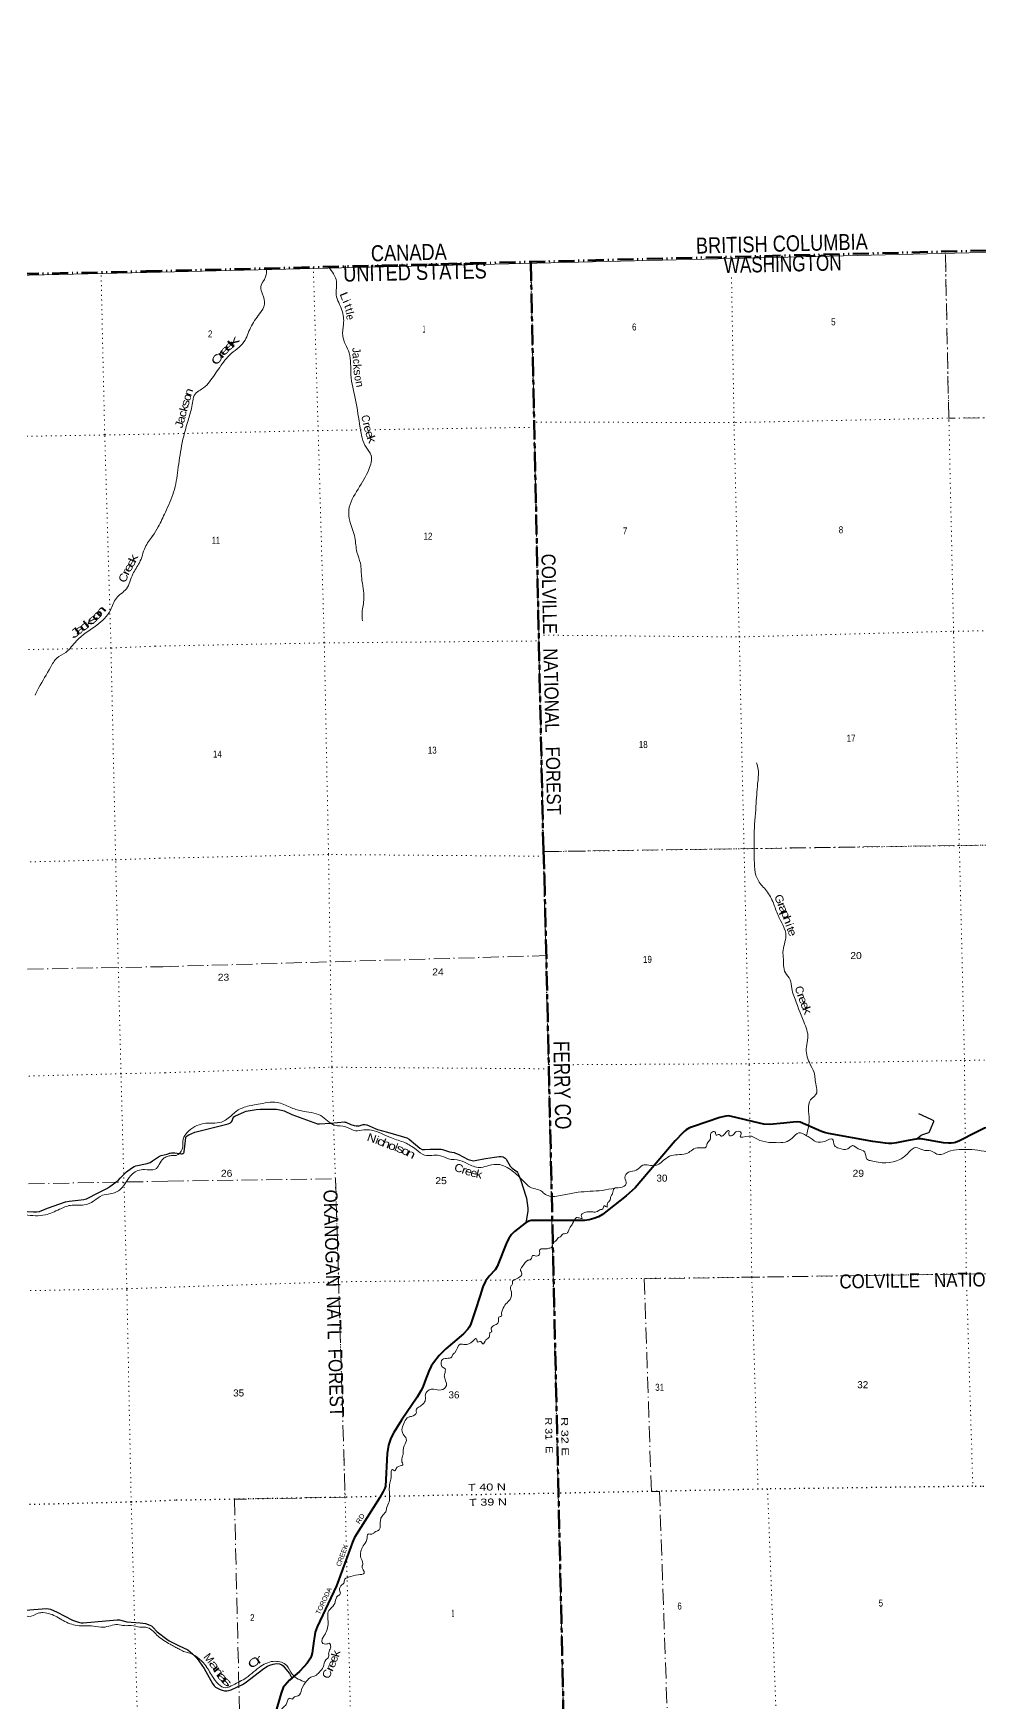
# Model space of a CAD drawing. Header units: feet. Extents: x 485078 to 733631, y 372822 to 564222.
# Drawn here: x 512571 to 536218, y 521886 to 563612 of the extents above; entities that cross this region are included whole.
import ezdxf
from ezdxf.enums import TextEntityAlignment as Align

# ---------------------------------------------------------------- set-up
doc = ezdxf.new("R2010")
doc.units = ezdxf.units.FT
doc.header["$LTSCALE"] = 80
for name, pattern in [('DASH_DOUBLE_DOT', [9.2, 5, -1.2, 0.3, -1.2, 0.3, -1.2]), ('DOT_DASHED', [7.7, 5, -1.2, 0.3, -1.2]), ('DOTTED', [1.5, 0.3, -1.2]), ('LONG_DASH_SHORT_DASH', [9.9, 6, -1.2, 1.5, -1.2])]:
    doc.linetypes.add(name, pattern=pattern)
for name, color, linetype, lineweight in [('10', 7, 'DASH_DOUBLE_DOT', 60), ('11', 7, 'LONG_DASH_SHORT_DASH', 60), ('26', 7, 'Continuous', 40), ('27', 7, 'Continuous', 25), ('29', 7, 'Continuous', 25), ('39', 7, 'Continuous', 13), ('4', 7, 'Continuous', 13), ('41', 7, 'Continuous', 13), ('44', 7, 'DOT_DASHED', 13), ('6', 7, 'DOTTED', 25), ('7', 7, 'DOTTED', 13)]:
    doc.layers.add(name, color=color, linetype=linetype, lineweight=lineweight)
doc.layers.add('12', color=7, linetype='Continuous')

msp = doc.modelspace()

# ---------------------------------------------------------------- linework, layer by layer
at = {"layer": '10'}
for p, q in [((515392.91, 557664.41), (545705.8, 558414.36)), ((485078.46, 557012.03), (515392.91, 557664.41))]:
    msp.add_line(p, q, dxfattribs=at)
at = {"layer": '11'}
msp.add_lwpolyline([(525000.62, 557902.11), (525315.81, 543201.61), (525343.31, 542543.98), (525884.67, 518742.78), (526023.76, 511798.26)], dxfattribs=at)
at = {"layer": '26'}
for points in [[(535798.79, 535972.85), (535717.34, 535931.38), (535615.99, 535887.04), (535570.66, 535874.67), (535506.78, 535868.49), (535442.9, 535868.49), (535315.14, 535878.8), (534801.01, 535968.49), (534758.77, 535975.71), (534722.69, 535976.84), (534671.19, 535974.67), (534433.16, 535939.38), (534142.26, 535881.65), (534021.06, 535864.37), (533942.75, 535862.3), (533868.11, 535868.94), (533545.86, 535909.34), (532445.23, 536115.29), (532339.57, 536138.6), (532264.03, 536164.19), (531731.93, 536394.17), (531676.05, 536402.52), (531562.33, 536394.88), (531324.8, 536373.22), (530964.57, 536337.57), (530825, 536342.73), (530715.79, 536369.53), (529985.01, 536545.33), (529932.74, 536555.1), (529877.1, 536548.92), (529729.64, 536512.99), (529066.49, 536287.75), (528966.3, 536252), (528887.99, 536206.64), (528838.54, 536165.4), (528803.02, 536127.72), (528609.51, 535925.4), (527606.61, 534754.9), (527386.95, 534549.74), (526795.88, 534086.06), (526695.47, 534029.26), (526581.06, 533984.2), (526456.43, 533950.91), (526350.34, 533938.49), (525013.98, 533936.74), (524950.1, 533924.11), (524864.63, 533871.34), (524596.57, 533664.65), (524517.37, 533585.95), (524451.43, 533491.11), (524403.01, 533399.62), (524160.88, 532783.87), (524111.92, 532704.7), (523963.47, 532546.28), (523868.27, 532416.85), (523802.19, 532282.27), (523736.31, 532065.78), (523609.21, 531682.61)], [(538304.29, 536025.49), (537965.12, 536109.71), (537910.52, 536121.06), (537830.8, 536129.6), (537520.09, 536123.83), (537355.17, 536122.08), (537275.84, 536129.3), (537214.55, 536146.55), (537012.86, 536204.91), (536646.31, 536274.66), (536576.34, 536284.17), (536511.34, 536283.95), (536452.61, 536274.66), (536403.16, 536264.37), (536341.46, 536242.37), (536039.23, 536095.28), (535798.79, 535972.85)], [(523609.21, 531682.61), (523492.88, 531331.91), (523458.21, 531268.37), (523425.24, 531223.01), (523316.27, 531105.85), (522877.89, 530729.93), (522765.83, 530620.93), (522707.63, 530558.69), (522568.01, 530377.63), (522514.43, 530299.27), (522451.33, 530170.31), (522352.31, 529916.36), (522306.3, 529773.49), (522256.85, 529678.64), (522162.95, 529517.96), (521769.1, 528945.21), (521576.84, 528635.32), (521506.77, 528499.23), (521445.48, 528322.09), (521411.55, 528116.72), (521368.55, 527300.17), (521352.23, 527243.53), (521314.32, 527162.94), (521226.18, 527012.49), (520694.88, 526173.4), (520599.55, 526009.63), (520546.51, 525892.98), (520505.89, 525778.1), (520146.79, 524805.93), (519666.62, 523779.53), (519615.8, 523650.34), (519592.43, 523527.98), (519580.24, 523432.78), (519537.45, 523123.96), (519522.37, 523066.11), (519497.65, 522996), (519416.12, 522873.35), (519332.79, 522777.44), (519222.87, 522662.95), (518971.26, 522446.66), (518854.25, 522315.53), (518815.57, 522259.9), (518761.46, 522120.43), (518562.82, 521438.55)]]:
    msp.add_lwpolyline(points, dxfattribs=at)
at = {"layer": '29'}
for points in [[(515911.72, 535596.1), (515952.52, 535611.42), (515973.13, 535618.29), (515990.3, 535620.9), (516024.13, 535627.3), (516066.65, 535630.52), (516108.29, 535628.9), (516273.27, 535606.2), (516285.8, 535606.21), (516302.61, 535609.67), (516313.03, 535614.22), (516321.03, 535620.1), (516330.9, 535632.65), (516335.45, 535642.53), (516341.05, 535660.95), (516349.71, 535723.52), (516378.09, 536015.16), (516390.17, 536037.04), (516411.52, 536054.13), (516457.63, 536080.06), (516603.71, 536143.88), (516668.2, 536164.89), (517438.67, 536353.29), (517481.38, 536372.52), (517498.8, 536382.69), (517524.09, 536406.71), (517536.9, 536430.22), (517563.12, 536499.66), (517579.61, 536526.38), (517605.24, 536543.47), (517849.02, 536657.34), (517888.19, 536670.62), (517937.3, 536681.3), (518139.14, 536708.11), (518236.27, 536717.63), (518490.63, 536724.29), (518646.27, 536717.63), (518770.2, 536698.01), (518840.6, 536674.89), (519027.31, 536584.24), (519666.9, 536356.27), (519693.71, 536351.16), (519720.4, 536350.09), (519992.12, 536371.69), (520347.41, 536400.1), (520362.11, 536399.24), (520380.26, 536394.96), (520500.29, 536339.88), (520583.67, 536310.02), (520636.56, 536301.39), (520657.87, 536299.87), (520686.17, 536301.47), (520711.25, 536305.22), (520813.72, 536338.81), (520852.73, 536337.8), (520899.71, 536329.25), (520962.07, 536302.69), (521108.99, 536233.09), (521174.22, 536211.86), (521422.34, 536142.26), (521906.48, 536000.7), (521959.96, 535971.34), (522118.19, 535833.11), (522229.03, 535746.97), (522288.82, 535714.91), (522343.28, 535709.57), (522490.53, 535720.64), (522757.52, 535716.21), (522792.79, 535710.64), (522847.25, 535696.75), (522967.07, 535653.58), (523087.48, 535633.71), (523122.72, 535619.83), (523188.75, 535591.3), (523433.98, 535465.07), (523533.79, 535432.86), (523573.3, 535431.78), (523614.58, 535433.91), (523868.32, 535483.63), (524210.9, 535539.95), (524264.12, 535539.7), (524311.1, 535524.74), (524360.21, 535496.96), (524386.31, 535466.24), (524488.98, 535291.47), (524533.18, 535244.81), (524649.42, 535158.76), (524665.58, 535140.11), (524689.07, 535101.64), (524755.07, 534937.63), (524878.31, 534549.38), (524890.87, 534497.98), (524925.07, 534241.73), (524925.04, 534171.04), (524876.78, 533880.71)], [(534636.28, 535973.2), (534758.82, 536067.91), (534798.03, 536082.97), (534923.41, 536127.18), (534951.79, 536140.67), (534962.47, 536155.63), (534984.76, 536191.56), (535077.78, 536414.19), (535077.78, 536424.88), (535070.84, 536430.33), (535011.57, 536460.93), (534695.24, 536603.29)], [(512266.98, 534174.39), (512572.86, 534154.45), (512647.3, 534157.12), (512720.6, 534164), (512920.5, 534243.18), (513371.11, 534402.37), (513464.08, 534421.57), (513687.96, 534445.38), (513829.21, 534461.96), (513897.93, 534480.3), (513951.45, 534502.92), (514156.97, 534613.13), (514408.57, 534741.1), (514484.3, 534787.43), (514686.67, 534940.8), (514743.12, 534997.15), (514895.61, 535156.37), (515020.28, 535245.83), (515088.99, 535283.66), (515130.63, 535299.96), (515410.13, 535364.12), (515485.25, 535389.09), (515546.1, 535425.41), (515721.17, 535542.65), (515760.11, 535560.99), (515911.72, 535596.1)], [(512165.08, 524183.43), (512897.92, 524234.69), (512949.64, 524230.43), (512995.45, 524221.26), (513165.07, 524146.64), (513550.32, 523947.25), (513698.64, 523893.51), (513765.06, 523882.05), (513812.97, 523877.26), (514662.94, 523958.82), (514725.14, 523954.86), (514906.31, 523908.41), (515236.7, 523879.18), (515375.29, 523859.12), (515478.74, 523824.68), (515521.89, 523801.82), (515558.54, 523769.73), (515666.96, 523659.06), (515904.4, 523470.62), (515961.67, 523430.51), (516198.95, 523315.19)], [(516198.95, 523315.19), (516429.23, 523204.34), (516551.09, 523106.57), (516662.19, 522986.87), (516841.25, 522735.54), (517047.05, 522363.81), (517086.04, 522304.16), (517123.41, 522273.17), (517240.2, 522213.86), (517291.05, 522193.04), (517349.78, 522183.42), (517406.37, 522178.09), (517452.28, 522187.7), (517515.31, 522207.65), (517793.97, 522337.28), (517865.63, 522379.3), (518333.33, 522742.16), (518423.94, 522794.59), (518477.33, 522818.09), (518560.62, 522850.15), (518644.31, 522860.18), (518720.78, 522854.42), (518780.58, 522828.78), (518814.74, 522801), (518848.55, 522761.04), (518925.23, 522670.35), (518968.5, 522610.81), (519028.05, 522495.48)]]:
    msp.add_lwpolyline(points, dxfattribs=at)
at = {"layer": '39'}
for points in [[(518395.42, 557737.74), (518373.37, 557523.48), (518252.98, 557281.18), (518294.99, 557090.04), (518348.77, 556842.56), (518224.22, 556604.18), (517995.71, 556253.53), (517833.98, 555902.75), (517469.47, 555566.46), (517322.75, 555394.26), (517072.12, 555038.94), (516776, 554716.74), (516641.06, 554625.86), (516529.64, 554284.6), (516436.65, 553935.77), (516274.99, 553305.62), (516181.49, 552697.64), (516076.22, 552146.01), (515868.39, 551642.09), (515688.93, 551274.61), (515549.62, 551046.07)], [(519944.48, 557776.36), (520145.34, 557405.74), (520140.83, 557075.62), (520281.59, 556690.91), (520322.16, 556341.82), (520302.44, 556047.71), (520460.56, 555623.01), (520504.84, 555077.65), (520618.16, 554455.3), (520737.88, 553752.15), (520887.73, 553264.45), (521010.97, 553063.47), (520954.43, 552713.65), (520685.52, 552222.17), (520454.01, 551697.33), (520480.5, 551414.65), (520603.65, 551009.2), (520656.82, 550644.27), (520741.88, 550365.28), (520775.01, 549993.71), (520832.32, 549487.19), (520785.95, 549135.64), (520794.13, 548925.32)], [(515551.03, 551048.38), (515364.66, 550762.28), (515219.97, 550378.06), (515056.61, 550098.68), (514893.38, 549728.19), (514643.93, 549495.31), (514499.3, 549194.12), (514154.02, 548821.21), (513645.42, 548424.08), (513379.02, 548138.14), (513157.85, 547993.03), (512997.33, 547764.35), (512707.84, 547257.12), (512611.18, 547066.45)], [(530645.8, 545375.11), (530684.39, 545209.66), (530670.36, 544859.02), (530628.36, 544288.95), (530582.24, 543583.12), (530586.21, 543032.57), (530688.94, 542426.11), (530892.46, 542178.82), (531063.32, 541871.9), (531181.49, 541567.53), (531376.64, 541052.77), (531303.74, 540639.73), (531311.4, 540516.45), (531363.2, 540129.22), (531483.59, 539956.51), (531522.33, 539738.96), (531576.36, 539552.22), (531823.88, 538907.35), (531926.82, 538501.33), (531890.87, 538277.61), (531963.13, 537882.86), (532079.64, 537635.13), (532129.73, 537306.56), (532149.03, 537130.98), (531994.34, 536954.5), (531960.08, 536465.63), (531927.04, 536211.63), (531890.15, 536053.13)], [(515913.79, 535539.45), (515817, 535482.8), (515614.88, 535216.65), (515343.85, 535212.07), (515046.95, 535103.59), (514750.49, 534719.72), (514490.23, 534602.01), (514296.81, 534566.92), (514079.59, 534425.95), (513837.1, 534326.9), (513495.44, 534314.52), (513220.54, 534216.7), (512869.71, 534078.55), (512369, 534076.43), (511577.22, 534134.4), (511166.85, 534144.06), (510932.09, 534215.61), (510611.04, 534272.58), (510159.51, 534285.88), (509799.32, 534372.28), (509362.8, 534691.71), (508843.86, 535073.93), (508756.97, 535154.84), (508440.78, 535177.51), (508297.67, 535410.94), (508225.23, 535565.1), (508040.68, 535582.88), (507760.14, 535466.69), (507540.57, 535682.06), (507523.94, 535872.01), (507418.51, 535966.63), (507234.93, 536028.98), (506810.91, 536247.47), (506562.87, 536383.18), (506382.19, 536494.2), (506055.49, 536789.98), (505576.52, 537193.43), (505470.56, 537310.32), (505297.81, 537342.56), (505043.32, 537494.3), (504778.67, 537647.83), (504584.21, 537742.31), (504296.01, 537864.89), (504143.97, 537962.43), (504035.93, 538338.47), (503890.51, 538583.99), (503444.93, 539115.83), (503244.75, 539281.05), (502831.49, 539301.35), (502512.4, 539190.3), (502156.01, 539286.91), (501698.34, 539474.21), (501522.61, 539546.88), (501300.95, 539679.17), (500983.95, 539736.25), (500742.15, 539778.95), (500438.05, 539803.94), (499892.13, 540043.76), (499601.87, 540253.36), (499526.86, 540259.63)], [(543931.62, 537534.56), (543814.92, 537460.04), (543488.76, 537473.05), (543177.14, 537334.64), (542997.78, 537171.64), (542823.68, 536828.6), (542822.94, 536646.38), (542938.49, 536293.35), (542659.87, 536133.6), (542096.73, 536016.4), (541692.45, 535725.54), (541499.34, 535547.98), (541172.46, 535516.43), (540888.98, 535453.73), (540657.06, 535358.07), (540485.6, 535201.36), (540209.58, 535298.8), (540014.6, 535323.64), (539675.58, 535291.75), (539337.6, 535363.13), (539109.63, 535546.97), (539029.06, 535534.56), (538837.39, 535446.11), (538566.29, 535444.49), (538383.74, 535528.39), (538231.34, 535550.38), (538120.98, 535587.74), (537952.58, 535603.21), (537817.6, 535652.01), (537678.09, 535648.05), (537560.9, 535711.54), (537363.53, 535679.62), (537105.46, 535716.83), (536954, 535706.46), (536711.61, 535622.65), (536519.07, 535633.38), (536329.85, 535668.5), (535709.4, 535711.63), (535421.77, 535652.85), (535205.25, 535583.95), (534996.12, 535677.21), (534797.16, 535699.91), (534627.33, 535763.92), (534450.82, 535641.49), (534225.43, 535460.99), (533485.62, 535433.92), (533401.49, 535474.04), (533345.79, 535648.59), (533185.61, 535729.08), (533045.7, 535808.11), (532922.59, 535727.69), (532699.48, 535745.65), (532592.28, 535813.46), (532543.18, 535969.98), (532364.43, 535924.42), (532132.27, 535905.68), (531930.17, 536035.59), (531891.22, 536052.7)], [(527101.06, 534747.6), (526787.36, 534691.13), (526181.71, 534643.57), (525835.55, 534579.09), (525470.2, 534548.47), (525338.91, 534609.53), (525241.52, 534687.75), (525074.19, 534735.64), (524719.88, 535019.13), (524572.36, 535150.59), (524225.05, 535333.06), (523950.44, 535313.12), (523759.62, 535265.19), (523453.92, 535339.51), (523228.44, 535438.39), (522941.89, 535480.87), (522716.82, 535565.58), (522348.44, 535569.3), (522133.85, 535711), (521853.62, 535883.23), (521520.33, 536001.31), (521018.95, 536193.58), (520826.53, 536200.26), (520622.74, 536180.31), (520372.88, 536282.54), (520102.68, 536319.41), (519751.63, 536560.49), (519272.78, 536674.44), (518988.73, 536769.63), (518661.51, 536887.88), (518185.31, 536841.98), (517837.43, 536767.32), (517642.61, 536669.29), (517531.61, 536572.72), (517269.55, 536396.92), (516823.45, 536359.96), (516415.19, 536135.8), (516311.92, 535971.59), (516290.2, 535718.1), (516135.78, 535566.01), (516015.14, 535558.77), (515913.79, 535539.45)], [(531891.22, 536052.7), (531696.72, 536130.19), (531536.75, 535996.08), (531359.53, 535897.92), (531133.32, 535883.4), (530948.98, 535890.32), (530663.38, 535969.27), (530450.69, 536046.23), (530232.45, 536035.99), (530262.08, 536129.96), (530149.76, 536165.24), (530057.22, 536077.58), (529962.43, 536066.79), (529952.81, 536187.99), (529847.96, 536106.06), (529758.58, 536048.86), (529712.98, 536086.03), (529636.5, 536071.72), (529603.69, 536155.81), (529511.4, 536128.9), (529483.84, 535964.13), (529408.01, 535858.73), (529386.18, 535775.11), (529212.71, 535756.01), (529040.26, 535702.53), (528917.16, 535622.11), (528518.26, 535562.2), (528339.2, 535457.92), (528108.81, 535309.66), (527803.04, 535317.18), (527636.64, 535195.04), (527443.73, 535149.07), (527354.82, 535006.86), (527387.38, 534862.02), (527232.58, 534758.43), (527085.46, 534738.06), (527042.69, 534609.3), (527000.34, 534535.21), (526988.68, 534449.85), (526914.63, 534352.6), (526906.89, 534271.4), (526835.12, 534303.78), (526800.97, 534225.88), (526746.74, 534212.2), (526665.21, 534163.32), (526548.24, 534149.88), (526286.47, 534106.01), (526259.58, 534056.66), (526281.81, 533988.45), (526236.98, 533992.87), (526145.29, 534009.77), (526046.79, 533860.31), (525988.68, 533771.61), (525948.36, 533697.59), (525908.15, 533619.51), (525783.62, 533587.64), (525746.81, 533531.93), (525696.74, 533514.31), (525620.61, 533419.03), (525569.05, 533383.15), (525515.93, 533262.19), (525429.64, 533237.47), (525387.48, 533226.16), (525312.56, 533228.08), (525230.19, 533207.52), (525221.2, 533099.97), (525139.79, 533047.04), (525046.31, 533060.59), (525004.49, 532968.3), (524930.4, 532941.9), (524863.13, 532889.38), (524783.44, 532777.8), (524744.89, 532711.92), (524776.34, 532605.51), (524624.39, 532473.66), (524547.13, 532416.8), (524543.02, 532349.88), (524504.12, 532296.14), (524516.3, 532156.79), (524483.5, 531963.53), (524381.45, 531855.36), (524296.75, 531707.2), (524271.7, 531595.14), (524269.08, 531546.48), (524200.99, 531522.27), (524192.59, 531463.33), (524179.08, 531371.84), (524077.69, 531310.25), (524011.55, 531219.3), (524027.06, 531173.17), (523973.66, 531131.17)], [(523973.66, 531131.17), (523958.6, 531023.44), (523881.76, 530952.43), (523799.69, 530852.92), (523732.92, 530921.89), (523675, 530895.95), (523644.26, 530978.08), (523548.87, 530918.69), (523355.01, 530836.25), (523237.45, 530843.04), (523101.96, 530632.7), (523043.08, 530570.29), (523024.16, 530525.22), (522897.68, 530491.26), (522771.84, 530435.05), (522817.49, 530258.19), (522846.09, 530248.88), (522857.49, 530135.83), (522839.7, 530052.32), (522891.34, 529808.82), (522760.92, 529701.87), (522511.53, 529719.09), (522367.55, 529591.51), (522365.74, 529445.69), (522317.56, 529363.35), (522214.86, 529277.43), (522138.26, 529198.32), (522143.96, 529141.8), (522017.4, 529041.03), (521941.92, 529021.93), (521845.41, 528901.22), (521807.79, 528597.79), (521890.07, 528482.71), (521838.61, 528305.11), (521813.21, 528205.19), (521808.55, 528087.64), (521774.52, 527936.86), (521799.95, 527828.26), (521658.06, 527767.55), (521597.81, 527682.83), (521542.4, 527709.6), (521512.58, 527552.87), (521488.54, 527406.43), (521465.09, 527239.75), (521460.64, 526907.61), (521398.66, 526743.89), (521374.92, 526656.16), (521283.03, 526546.26), (521237.09, 526318.21), (521231.37, 526237.07), (521090.67, 526135.9), (521031.08, 526097.77), (520937.95, 526099.17), (520903.57, 525960.53), (520809.05, 525801.96), (520748.07, 525535.02), (520796.57, 525398.73), (520802.63, 525330.07), (520789.24, 525303.37), (520841.07, 525122.64), (520684.44, 525081.75), (520441.46, 525018.17), (520342.26, 524950.57), (520339.93, 524891.8), (520282.96, 524833.49), (520224.07, 524702.25), (520241.12, 524603.54), (520171.9, 524548.94), (520115.33, 524407.64), (520024.56, 524259.3), (519955.87, 524186.49), (519936.45, 523882.27), (519840.49, 523565.75), (519790.35, 523481.32), (519789.02, 523388.16), (519903.43, 523350.91), (519980.08, 523359.16), (519982.22, 523355.17), (519997.37, 523252.36), (519950.32, 523131.57), (519947.27, 523028.24), (519880.66, 522953.47), (519811, 522775.36), (519711.8, 522638.93), (519615.04, 522557.22), (519506.81, 522521.76), (519402.2, 522431.74), (519275.09, 522211.51), (519190.57, 522057.27), (519122.24, 522041.16), (519045.29, 521974.2)], [(499495.86, 526851.59), (499689.76, 526866.44), (499799.76, 526749.64), (499974.77, 526707.34), (500100.24, 526621.29), (500260.87, 526673.81), (500453.99, 526635.99), (500756.85, 526663.62), (501200.87, 526625.84), (501458.65, 526591.62), (501664.81, 526515.65), (501847.52, 526404.68), (502114.49, 526324.11), (502340.92, 526246.6), (502493.49, 526126.8), (502664.97, 525977.08), (503075.03, 525835.2), (503259.71, 525726.3), (503454.22, 525629.79), (503613.71, 525473.71), (503902.39, 525330.89), (504399.78, 525089.89), (504590.88, 525052.02), (505032.92, 525012.17), (505260.89, 524869.9), (505407.91, 524727.69), (505595.06, 524685.68), (505785.28, 524599.19), (506112.69, 524615.27), (506272.87, 524515.9), (506516.78, 524469.19), (506700.93, 524297.5), (506902.72, 524320.65), (507173.18, 524349.51), (507451.55, 524214.55), (507848.87, 524183.73), (508170.35, 524108.54), (508366.65, 524107.25), (508604.3, 524068.49), (508758.89, 523948.73), (509088.22, 523883.86), (509400.27, 523865.14), (509618.56, 523789.46), (509773.69, 523732.49), (510129.32, 523753.31), (510403.8, 523697.22), (510889.43, 523696.91), (511160.42, 523788.56), (511283.98, 523868.52), (511454.91, 523828.13), (511605.65, 523785.23), (511648.23, 523867.27), (511706.84, 523955.77), (511989.09, 523999.1), (512302.89, 524077.62), (512453.59, 524036.74), (512690.92, 524119.88), (512816.44, 524134.37), (512995.08, 524100.56), (513318.56, 523936.31), (513661.35, 523810.71), (514071.88, 523798.75), (514321.43, 523770.41), (514673.93, 523837.72), (514852.65, 523809.68), (515016.55, 523809.62), (515233.89, 523774.42), (515428.5, 523758.91), (515690.55, 523544.58), (515986.68, 523343.22), (516101.33, 523277.52), (516202.12, 523227.73)], [(519379.4, 522393.6), (519037.16, 522597.51), (518900.41, 522812.48), (518610.85, 522918.7), (518258.56, 522797.99), (517891.79, 522508.28), (517558.8, 522324.8), (517377.7, 522258.89), (517047.82, 522537), (516854.22, 522836.62), (516445.65, 523131.31), (516325.29, 523164.34), (516202.12, 523227.73)], [(519045.29, 521974.2), (518959.78, 521992.01), (518887.33, 521840.15), (518806.74, 521758.9), (518731.5, 521633.27), (518701.09, 521427.94), (518652.25, 521299.01), (518467.83, 521170.28), (518287.33, 520976.88), (518165.35, 520858.02), (518063.1, 520618.25), (517957.87, 520341.96), (517697.04, 519781.87), (517621.27, 519674.45), (517736.01, 519487.4), (517862.3, 519389.76), (517897.78, 519283.47), (517904.02, 519208.74), (517991.13, 519205.14), (518071.35, 519160.85), (518120.27, 519079.23), (518211.12, 518948.2), (518244.4, 518779.08), (518216.72, 518618.36), (518183.58, 518437.24), (518131.53, 518348.71), (518088.58, 518226.02), (518175.2, 518032.1), (518177.43, 517886.4), (518104.08, 517627.21), (518007.38, 517543.49), (517996.54, 517429.81), (517919.35, 517370.93), (518023.98, 517183.6), (518157.46, 517047.7), (518092.45, 516918.31), (518113.01, 516837.91), (518142.85, 516786.12), (518081.01, 516756.02), (518040.49, 516619.23), (518115.94, 516530.27), (518075.56, 516458.27), (518077.56, 516320.66), (518217.53, 516239.6), (518304.82, 516229.93), (518310.99, 516088.39), (518244.73, 516001.48), (518203.99, 515941.62), (518117.17, 515935.11), (518035.51, 515821.44), (517894.51, 515799.22), (517840.8, 515698.49), (517949.32, 515239.99), (517910.81, 514965.59), (518008.74, 514869.17), (518015.99, 514828.88), (518100.12, 514719.92), (518115.02, 514556.36), (518243.62, 514379.83), (518319.6, 514272.67), (518362.76, 514180.76), (518312.08, 514114.54), (518302.43, 513960.41), (518425.5, 513834.33), (518385.89, 513736.03), (518267.06, 513578.8), (518161.36, 513387.52), (518014.35, 513294.27), (517940.24, 513130.21), (517887.3, 513072.02), (517805.7, 512956.33), (517780.77, 512840.23), (517823, 512503.34), (517784.28, 512374.69), (517652.91, 512300.11), (517629.88, 512188.11), (517570.29, 512149.97), (517505.42, 512154.21), (517392.65, 511997.14), (517294.1, 511907.29), (517244.25, 511743.92), (517160.04, 511648.4), (516864.8, 511710.88), (516808.25, 511707.25), (516671.75, 511578.81)]]:
    msp.add_spline(points, degree=3, dxfattribs=at)
at = {"layer": '4'}
msp.add_lwpolyline([(727552.54, 563611.91), (733631.22, 379550.22), (703073.68, 378562.1), (672514.8, 377616.02), (641954.65, 376711.97), (611393.28, 375849.96), (580830.76, 375029.99), (550267.15, 374252.07), (519702.48, 373516.18), (489136.84, 372822.34), (485083.98, 556942.67), (515396.36, 557630.76), (545707.77, 558360.55), (576018.15, 559132.03), (606327.43, 559945.21), (636635.58, 560800.08), (666942.51, 561696.64), (697248.19, 562634.88)], close=True, dxfattribs=at)
msp.add_lwpolyline([(727552.54, 563611.91), (733631.22, 379550.22), (703073.68, 378562.1), (672514.8, 377616.02), (641954.65, 376711.97), (611393.28, 375849.96), (580830.76, 375029.99), (550267.15, 374252.07), (519702.48, 373516.18), (489136.84, 372822.34), (485083.98, 556942.67), (515396.36, 557630.76), (545707.77, 558360.55), (576018.15, 559132.03), (606327.43, 559945.21), (636635.58, 560800.08), (666942.51, 561696.64), (697248.19, 562634.88)], close=True, dxfattribs=at)
at = {"layer": '44'}
msp.add_line((515802.12, 540281.98), (525388.46, 540558.96), dxfattribs=at)
for points in [[(526023.76, 511798.26), (525879.42, 518756.81), (525318.63, 543171.08), (525199.49, 548573.15), (525000.62, 557902.11)], [(525317.63, 543158.01), (538304.62, 543349.72), (538064.36, 554024.46), (535449.06, 553992.45), (535360.58, 558158.42)], [(515927.55, 534919.36), (509411.74, 534797.84), (509341.15, 540164.05), (515802.12, 540281.98)], [(515927.55, 534919.36), (520122.3, 534977.28), (520360.62, 527020.13), (517595.01, 526969.22), (517860.43, 515902.51), (516373.35, 515858.35)], [(520613.76, 511670.05), (520550.23, 518642.61), (525878.43, 518748.65), (528509.47, 518793.3), (528218.39, 527164.51), (528014.44, 527166.16), (527837.5, 532480.49), (541282.2, 532678.48), (541359.5, 527387.29), (541592.78, 527392.44), (541598.81, 527381.57), (541764.22, 518997.42), (546679.59, 519118.3)]]:
    msp.add_lwpolyline(points, dxfattribs=at)
at = {"layer": '6'}
for points in [[(526023.76, 511798.26), (525934.58, 516098.41), (525824.18, 521372.57), (525692.07, 527122.38), (525565.98, 532468.96), (525452.82, 537729.3), (525450.56, 537828.88), (525322.41, 543043.69), (525317.63, 543158.01), (525315.81, 543201.61), (525200.71, 548569.87), (525087.02, 553798.65), (525086.56, 553893.63), (525000.62, 557902.11)], [(546471.12, 527536.43), (541592.78, 527392.44), (541359.5, 527387.29), (536253.43, 527284.92), (536048.81, 527293.28), (530919.26, 527224.64), (530682.71, 527217.92), (525694.48, 527118.76), (520360.62, 527020.13), (516114.11, 526942.33)], [(516114.11, 526942.33), (515014.36, 526897.64), (509600.89, 526761.68), (504235.39, 526651.18), (498970.8, 526551.25), (494176.05, 526434.41)]]:
    msp.add_lwpolyline(points, dxfattribs=at)
at = {"layer": '7'}
for p, q in [((530011.38, 557921.46), (530009.59, 558026.03)), ((525089.32, 553765.34), (521070.23, 553704.73)), ((535898.7, 532196.3), (536048.81, 527293.28))]:
    msp.add_line(p, q, dxfattribs=at)
for points in [[(535360.58, 558158.42), (535451.32, 553936.91), (535567.92, 548638.06), (535712.81, 543271.19), (535840.59, 537936.22), (535886.86, 532599.28), (535888.36, 532548.22)], [(515417.48, 511548.15), (515286.49, 515829.43), (515179.73, 521187.22), (515014.36, 526897.64), (514906.47, 532230.79), (514759.15, 537605.51), (514626.61, 542954.26), (514509.56, 548246.69), (514353.23, 553574.61), (514261.24, 557640.06)], [(519566.66, 557767.67), (519687.67, 553683.88), (519840.19, 548402.25), (519947.21, 543084.91), (520029.91, 537768.91), (520197.95, 532407.28), (520360.62, 527020.13), (520390.8, 525813.5)], [(530682.71, 527217.92), (530523.99, 532520.7), (530457, 537836.07), (530332.13, 543232.29), (530211.02, 548524.5), (530080.52, 553883.68), (530017.54, 557561.81)], [(539926.23, 554051.62), (535419.33, 553992.68), (530080.52, 553883.68), (525086.56, 553893.63)], [(493652.44, 553114.73), (498396.97, 553216.17), (503741.1, 553374.74), (509046.04, 553479.71), (514353.23, 553574.61), (515490.82, 553592.19)], [(520773.4, 553700.25), (519687.67, 553683.88), (515490.82, 553592.19)], [(525200.71, 548569.87), (530211.02, 548524.5), (535561.02, 548666.21), (540815.69, 548746.51), (541858.9, 548771.01)], [(515614.72, 548294.53), (514509.56, 548246.69), (509127.59, 548147.94), (503834.41, 548059.46), (498489, 548040.58), (493746.18, 547781.23)], [(515614.72, 548294.53), (519838.93, 548375.89), (525203.82, 548424.67)], [(541023.01, 543421.65), (540935.14, 543419.4), (535712.52, 543308.69), (530330.93, 543229.87), (525317.63, 543158.01)], [(493897.75, 542484.52), (498547.18, 542584.72), (498632.21, 542582.74), (503916.3, 542713.52), (509164.85, 542815.57), (509251.66, 542823.76), (514626.61, 542954.26), (515738.7, 542993.95)], [(525322.41, 543043.69), (519947.21, 543084.91), (515738.7, 542993.95)], [(525450.56, 537828.88), (530454.39, 537856.24), (535840.59, 537936.22), (541094.55, 538040.79), (543351.48, 538113.14)], [(515864.15, 537629.76), (514759.15, 537605.51), (509374.96, 537471.31), (503999.97, 537377.76), (498725.99, 537247.22), (493977.42, 537145.68)], [(515864.15, 537629.76), (520029.91, 537768.91), (525452.82, 537729.3)], [(546339.1, 532867.33), (541282.2, 532678.48), (535885.65, 532599.28), (530534.85, 532519.49), (525573.22, 532464.13), (520194.33, 532404.86), (515989.51, 532270.04)], [(494070.33, 531761.54), (498869.08, 531880.5), (504119.79, 531967.95), (509494.31, 532125.24), (514906.47, 532230.79), (515989.51, 532270.04)], [(530919.26, 527224.64), (531134.1, 521541.9), (531188.68, 516219.03), (531300.23, 511924.58)], [(520397.75, 525535.85), (520503.68, 521300.94), (520600.87, 515980.98), (520613.76, 511670.05)]]:
    msp.add_lwpolyline(points, dxfattribs=at)

# ---------------------------------------------------------------- texts
at = {"layer": '10'}
for s, rotation, width, p in [('CANADA', 1.417, 0.85, (521010, 557911.62)), ('BRITISH COLUMBIA', 1.417, 0.85, (529133.14, 558104.38)), ('UNITED STATES', 1.351, 0.85, (520317.53, 557403.64)), ('WASHINGTON', 1.378, 0.8, (529827.58, 557618.05))]:
    msp.add_text(s, height=400, rotation=rotation, dxfattribs=dict(at, width=width)).set_placement(p)
at = {"layer": '12', "width": 0.8}
msp.add_text('FERRY CO', height=400, rotation=271.303, dxfattribs=at).set_placement((525563.57, 538421.47))
at = {"layer": '27'}
for s, rotation, width, p in [('RD', 57.659, 1.15, (520718.57, 526340.81)), ('TORODA', 64.929, 1.05, (519728.22, 524076.4))]:
    msp.add_text(s, height=120, rotation=rotation, dxfattribs=dict(at, width=width)).set_placement(p)
msp.add_text('CREEK', height=120, rotation=69.727, dxfattribs=at).set_placement((520243.84, 525276.04))
at = {"layer": '41'}
for s, rotation, width, p in [('L', 292.143, 1.3, (520254.26, 557010.4)), ('i', 293.413, 1.1, (520303.26, 556878.41)), ('t', 291.036, 1.1, (520347, 556766.95)), ('t', 289.075, 1.05, (520370.22, 556670.32)), ('e', 278.649, 0.9, (520392.57, 556503.24)), ('e', 48.614, 1.9, (517423.49, 555632.08)), ('e', 44.726, 2.05, (517534.17, 555739.4)), ('k', 46.161, 2.25, (517639.94, 555833.06)), ('C', 54.657, 1.45, (517236.4, 555410.79)), ('r', 50.521, 2, (517338.79, 555532.84)), ('a', 275.296, 0.95, (520547.66, 555550.13)), ('c', 272.784, 0.9, (520557.1, 555408.08)), ('s', 277.784, 1.1, (520579.06, 555125.37)), ('o', 279.334, 0.9, (520599.1, 554977.82)), ('o', 72.195, 1.15, (516503.9, 554486.82)), ('n', 72.98, 1.25, (516541.83, 554617.45)), ('n', 280.334, 1.05, (520630.52, 554830.69)), ('k', 75.012, 1.2, (516426.55, 554219.83)), ('c', 75.135, 1.2, (516388.15, 554079.94)), ('s', 75.012, 1.3, (516460.99, 554350.25)), ('J', 75.232, 1.2, (516312.63, 553808.12)), ('a', 75.232, 1.15, (516351.37, 553938.68)), ('C', 279.655, 0.9, (520780.66, 553968.1)), ('r', 282.678, 1.15, (520813.85, 553823.21)), ('e', 287.469, 1.15, (520842.03, 553701.53)), ('e', 287.469, 1.15, (520884.15, 553560.86)), ('k', 289.624, 1.35, (520930.51, 553432.35)), ('e', 59.341, 1.5, (515029.53, 550211.94)), ('k', 66.639, 1.45, (515157.13, 550450.2)), ('e', 60.027, 1.5, (515097.08, 550331.36)), ('C', 68.289, 1.15, (514911.59, 549967.94)), ('r', 64.671, 1.5, (514969.95, 550103.38)), ('o', 43.713, 2, (514225.99, 549002.89)), ('n', 48.062, 2, (514317.38, 549101.06)), ('J', 39.868, 2.05, (513677.2, 548554.86)), ('a', 37.362, 1.85, (513779.94, 548632.35)), ('c', 36.556, 1.9, (513896.63, 548719.46)), ('k', 36.556, 1.9, (514003.75, 548800.06)), ('s', 39.184, 2.1, (514111.06, 548893.97)), ('G', 294.459, 1.1, (531124.36, 541930.9)), ('r', 291.333, 1.4, (531180.15, 541792.66)), ('p', 291.11, 1.35, (531284.61, 541556.34)), ('a', 291.104, 1.3, (531223.79, 541687.92)), ('h', 291.11, 1.3, (531329, 541417.8)), ('t', 290.414, 1.1, (531405.91, 541203.5)), ('e', 290.414, 1.2, (531443.27, 541103.13)), ('r', 289.813, 1.35, (531669.73, 539529.07)), ('e', 289.813, 1.2, (531712.68, 539420.03)), ('e', 291.746, 1.25, (531765.06, 539279.37)), ('k', 291.746, 1.4, (531815.24, 539153.58)), ('N', 340.845, 1.15, (520996.95, 535904.82)), ('c', 338.34, 1.4, (521221.71, 535818.63)), ('h', 338.34, 1.35, (521354.17, 535766.03)), ('o', 336.526, 1.3, (521502.19, 535707.58)), ('s', 338.401, 1.45, (521703.71, 535637.06)), ('o', 336.306, 1.3, (521835.81, 535581.76)), ('n', 333.171, 1.5, (521963.1, 535518.05)), ('C', 340.856, 1.1, (523169.52, 535153.79)), ('r', 341.686, 1.3, (523308.86, 535103.75)), ('e', 342.723, 1.15, (523418.89, 535069.81)), ('e', 343.382, 1.1, (523555.17, 535029.43)), ('k', 347.095, 1.15, (523688.9, 534997.84)), ('a', 305.938, 1.75, (517015.99, 522762.79)), ('C', 38.389, 1.55, (518138.17, 522811.41)), ('r', 33.546, 1.8, (518252.88, 522883.75)), ('e', 69.507, 1.2, (520118.22, 522817.68)), ('k', 74.589, 1.25, (520225.45, 523086.49)), ('e', 73.028, 1.1, (520169.01, 522952.81)), ('r', 308.159, 1.95, (517101.49, 522630.07)), ('i', 309.411, 1.65, (517154.86, 522544.16)), ('a', 311.827, 2, (517231.11, 522450.17)), ('s', 320.317, 2.1, (517332.7, 522345.86)), ('C', 68.074, 1.15, (520001.34, 522565.04)), ('r', 64.663, 1.5, (520067.31, 522699.91))]:
    msp.add_text(s, height=200, rotation=rotation, dxfattribs=dict(at, width=width)).set_placement(p, align=Align.CENTER)
for s, rotation, p in [('l', 283.649, (520381.89, 556598.79)), ('J', 275.977, (520544.83, 555682.32)), ('k', 274.36, (520564.39, 555268.34)), ('i', 290.414, (531372.67, 541292.78)), ('C', 285.314, (531622.74, 539675.18)), ('i', 338.516, (521126.4, 535855.3)), ('l', 339.526, (521604.7, 535670.75)), ('M', 308.713, (516879.28, 522934.7))]:
    msp.add_text(s, height=200, rotation=rotation, dxfattribs=at).set_placement(p, align=Align.CENTER)
at = {"layer": '44', "width": 0.9}
for s, rotation, p in [('COLVILLE   NATIONAL   FOREST', 271.286, (525264.53, 550602.2)), ('OKANOGAN  NATL  FOREST', 271.696, (519818.87, 534703.89)), ('COLVILLE   NATIONAL   FOREST', 0.844, (532718.12, 532236.55))]:
    msp.add_text(s, height=350, rotation=rotation, dxfattribs=at).set_placement(p)
at = {"layer": '6'}
for s, rotation, width, p in [('R 31  E', 271.303, 1.15, (525356.8, 529013.34)), ('R 32 E', 271.303, 1.35, (525755.64, 529020.98)), ('T 40 N', 1.059, 1.35, (523433.32, 527176.97)), ('T 39 N', 1.059, 1.35, (523459.38, 526802.38))]:
    msp.add_text(s, height=175, rotation=rotation, dxfattribs=dict(at, width=width)).set_placement(p)
at = {"layer": '7'}
for s, width, p in [('1', 0.4, (522333.67, 556133.42)), ('6', 0.85, (527587.22, 556185.82)), ('5', 0.85, (532563.55, 556313.06)), ('2', 0.85, (516989.11, 556011.96)), ('7', 0.85, (527356.97, 551087.59)), ('8', 0.85, (532752.52, 551116.23)), ('11', 0.65, (517132.34, 550852.49)), ('12', 0.85, (522431.47, 550956.8)), ('13', 0.85, (522538.52, 545607.46)), ('18', 0.85, (527811.75, 545749.21)), ('17', 0.85, (533006.13, 545906.3)), ('14', 0.85, (517169.04, 545508.81)), ('19', 0.85, (527917.61, 540377.22)), ('20', 1.1, (533130.29, 540471.99)), ('23', 1.1, (517320.91, 539930.23)), ('24', 1.1, (522682.46, 540062.15)), ('26', 1.1, (517399.55, 535029.13)), ('25', 1.1, (522759.51, 534845.83)), ('30', 1.05, (528278.72, 534909.66)), ('29', 1.1, (533186.09, 535029.52)), ('35', 1.05, (517700.99, 529538.24)), ('36', 1.05, (523081.67, 529491.44)), ('31', 0.85, (528221.89, 529679.84)), ('32', 1.05, (533297.59, 529745.16)), ('2', 0.85, (518042.74, 523923.28)), ('1', 0.4, (523055.29, 524030.62)), ('6', 0.85, (528720.59, 524211.58)), ('5', 0.85, (533749.99, 524287.58))]:
    msp.add_text(s, height=175, dxfattribs=dict(at, width=width)).set_placement(p, align=Align.CENTER)

doc.saveas('drawing.dxf')
